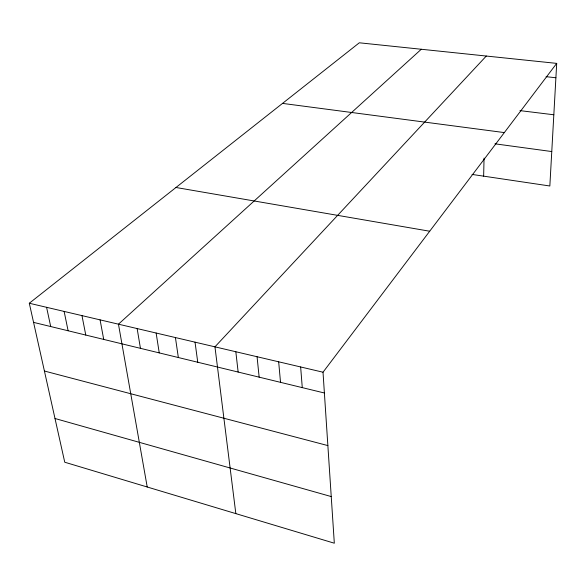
<?xml version="1.0" encoding="UTF-8"?>
<svg xmlns="http://www.w3.org/2000/svg" width="586" height="586" viewBox="0 0 586 586"><rect width="100%" height="100%" fill="white"/><g stroke="black" fill="none" stroke-linecap="round" stroke-linejoin="round"><path stroke-width="0.88" d="M483.648 176.159L484.051 158.095M556.7 63.383L323.018 372.213L334.32 543.207L64.746 462.222L29.3 303.248L359.313 42.793L556.7 63.383L549.844 185.996L472.06 174.43M486.299 56.036L214.952 346.839L235.836 513.622M421.29 49.253L118.46 324.183L147.218 487.003M546.086 76.685L555.894 77.762M519.958 110.615L553.829 114.775M282.525 103.392L504.334 132.59M494.965 143.819L551.77 151.554M175.976 187.491L429.699 231.228M29.3 303.248L323.018 372.213M33.563 322.381L324.395 392.994M44.411 371.026L327.867 445.587M55.003 418.507L331.237 496.569M46.587 307.306L50.704 326.541M64.138 311.43L68.108 330.768M81.967 315.612L85.776 335.06M100.074 319.861L103.715 339.411M137.146 328.57L140.442 348.333M156.132 333.024L159.246 352.897M175.419 337.551L178.349 357.533M195.028 342.158L197.753 362.251M235.828 351.739L238.143 372.051M257.064 356.72L259.151 377.157M278.665 361.796L280.526 382.343M300.647 366.961L302.273 387.624"/></g></svg>
